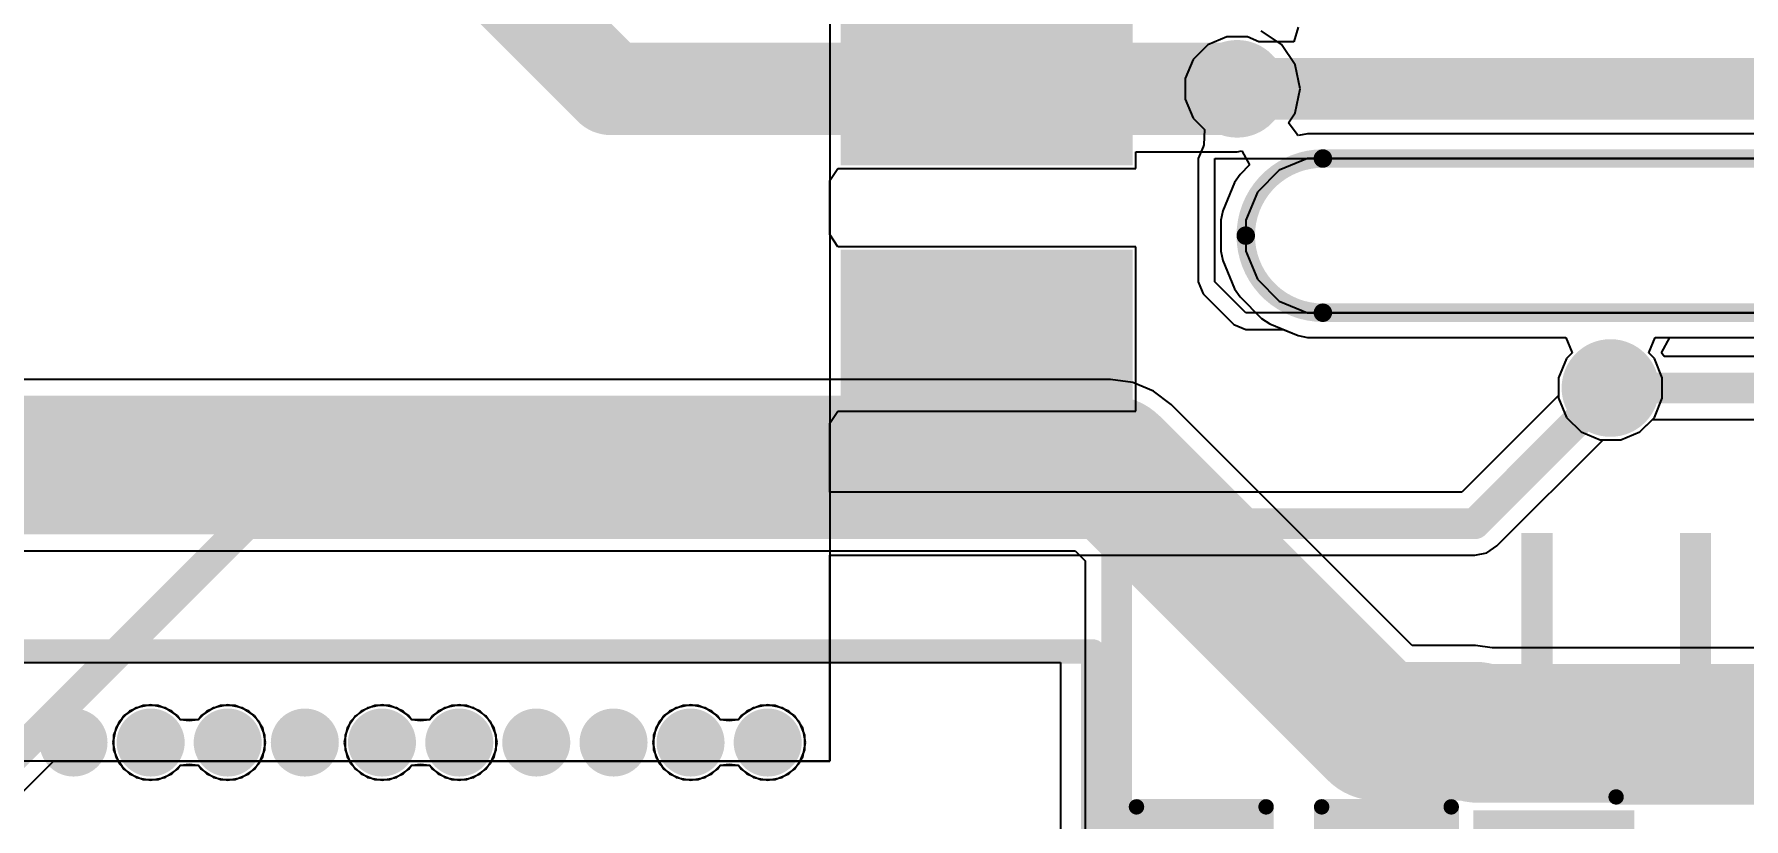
# Model space of a CAD drawing. Header units: millimetres. Extents: x -23 to 83, y -38 to 11.
# Drawn here: x 18.42 to 32.49, y -27.68 to -21.22 of the extents above; entities that cross this region are included whole.
import ezdxf

# ---------------------------------------------------------------- set-up
doc = ezdxf.new("R2010")
doc.units = ezdxf.units.MM
for name, color, linetype in [('BottomLayer', 5, 'Continuous'), ('BottomPaste', 16, 'Continuous'), ('BottomSolder', 6, 'Continuous'), ('Mechanical2', 216, 'Continuous'), ('MultiLayer', 9, 'Continuous'), ('TopLayer', 1, 'Continuous'), ('TopOverlay', 2, 'Continuous'), ('TopPaste', 8, 'Continuous'), ('TopSolder', 216, 'Continuous'), ('ViaHoleLayer', 16, 'Continuous')]:
    doc.layers.add(name, color=color, linetype=linetype)
doc.styles.add('Arial', font='', dxfattribs={"height": 0.2})
doc.styles.get('Arial').set_extended_font_data('Arial')

# ---------------------------------------------------------------- blocks, each defined once
blk = doc.blocks.new('BL_R8812AF1_B_5')
at = {"layer": 'BottomLayer'}
for points in [[(-14.6, 5.55), (-12.4, 5.55), (-12.4, 4.45), (-14.6, 4.45)], [(-14.6, 3.55), (-12.4, 3.55), (-12.4, 2.45), (-14.6, 2.45)]]:
    blk.add_hatch(color=5, dxfattribs=at).paths.add_polyline_path(points)
at = {"layer": 'BottomPaste'}
for points in [[(-14.6, 5.55), (-12.4, 5.55), (-12.4, 4.45), (-14.6, 4.45)], [(-14.6, 3.55), (-12.4, 3.55), (-12.4, 2.45), (-14.6, 2.45)]]:
    blk.add_hatch(color=16, dxfattribs=at).paths.add_polyline_path(points)
at = {"layer": 'BottomSolder'}
for points in [[(-14.702, 5.652), (-12.298, 5.652), (-12.298, 4.348), (-14.702, 4.348)], [(-14.702, 3.652), (-12.298, 3.652), (-12.298, 2.348), (-14.702, 2.348)]]:
    blk.add_hatch(color=6, dxfattribs=at).paths.add_polyline_path(points)
blk = doc.blocks.new('SOT_23_6_THIN_12')
at = {"layer": 'TopLayer'}
for points in [[(-1.86, 1.26), (-0.74, 1.26), (-0.74, 0.64), (-1.86, 0.64)], [(0.74, 1.26), (1.86, 1.26), (1.86, 0.64), (0.74, 0.64)], [(-1.86, 0.31), (-0.74, 0.31), (-0.74, -0.31), (-1.86, -0.31)], [(0.74, 0.31), (1.86, 0.31), (1.86, -0.31), (0.74, -0.31)], [(-1.86, -0.64), (-0.74, -0.64), (-0.74, -1.26), (-1.86, -1.26)], [(0.74, -0.64), (1.86, -0.64), (1.86, -1.26), (0.74, -1.26)]]:
    blk.add_hatch(color=1, dxfattribs=at).paths.add_polyline_path(points)
at = {"layer": 'TopPaste'}
for points in [[(-1.86, 1.26), (-0.74, 1.26), (-0.74, 0.64), (-1.86, 0.64)], [(0.74, 1.26), (1.86, 1.26), (1.86, 0.64), (0.74, 0.64)], [(-1.86, 0.31), (-0.74, 0.31), (-0.74, -0.31), (-1.86, -0.31)], [(0.74, 0.31), (1.86, 0.31), (1.86, -0.31), (0.74, -0.31)], [(-1.86, -0.64), (-0.74, -0.64), (-0.74, -1.26), (-1.86, -1.26)], [(0.74, -0.64), (1.86, -0.64), (1.86, -1.26), (0.74, -1.26)]]:
    blk.add_hatch(color=8, dxfattribs=at).paths.add_polyline_path(points)
at = {"layer": 'TopSolder'}
for points in [[(-1.962, 1.362), (-0.638, 1.362), (-0.638, 0.538), (-1.962, 0.538)], [(0.638, 1.362), (1.962, 1.362), (1.962, 0.538), (0.638, 0.538)], [(-1.962, 0.412), (-0.638, 0.412), (-0.638, -0.412), (-1.962, -0.412)], [(0.638, 0.412), (1.962, 0.412), (1.962, -0.412), (0.638, -0.412)], [(-1.962, -0.538), (-0.638, -0.538), (-0.638, -1.362), (-1.962, -1.362)], [(0.638, -0.538), (1.962, -0.538), (1.962, -1.362), (0.638, -1.362)]]:
    blk.add_hatch(color=216, dxfattribs=at).paths.add_polyline_path(points)
at = {"layer": 'TopOverlay', "const_width": 0.127}
for points in [[(0.762, 1.473), (-0.762, 1.473)], [(-2.007, 0.965), (-2.134, 1.092)], [(-2.134, 1.092), (-2.134, 0.838)], [(-2.007, 0.965), (-2.134, 0.838)], [(0.787, -1.473), (-0.762, -1.473)]]:
    blk.add_lwpolyline(points, dxfattribs=at)
at = {"layer": 'TopOverlay', "const_width": 0.0635}
for points in [[(-0.794, 1.473, 1), (-0.73, 1.473, 1)], [(0.73, 1.473, 1), (0.794, 1.473, 1)], [(-2.165, 1.092, 1), (-2.102, 1.092, 1)], [(-2.165, 1.092, 1), (-2.102, 1.092, 1)], [(-2.038, 0.965, 1), (-1.975, 0.965, 1)], [(-2.038, 0.965, 1), (-1.975, 0.965, 1)], [(-2.165, 0.838, 1), (-2.102, 0.838, 1)], [(-2.165, 0.838, 1), (-2.102, 0.838, 1)], [(-0.794, -1.473, 1), (-0.73, -1.473, 1)], [(0.756, -1.473, 1), (0.819, -1.473, 1)]]:
    blk.add_lwpolyline(points, format="xyb", close=True, dxfattribs=at)
blk = doc.blocks.new('ADM6_30_01_5_L_4_2_A_TR_57')
at = {"layer": 'TopLayer'}
h = blk.add_hatch(color=1, dxfattribs=at)
edge = h.paths.add_edge_path()
edge.add_arc((-9.207, -1.75), 0.178, 0, 360)
h = blk.add_hatch(color=1, dxfattribs=at)
edge = h.paths.add_edge_path()
edge.add_arc((-8.572, -1.75), 0.178, 0, 360)
h = blk.add_hatch(color=1, dxfattribs=at)
edge = h.paths.add_edge_path()
edge.add_arc((-7.938, -1.75), 0.178, 0, 360)
h = blk.add_hatch(color=1, dxfattribs=at)
edge = h.paths.add_edge_path()
edge.add_arc((-7.302, -1.75), 0.178, 0, 360)
h = blk.add_hatch(color=1, dxfattribs=at)
edge = h.paths.add_edge_path()
edge.add_arc((-6.668, -1.75), 0.178, 0, 360)
h = blk.add_hatch(color=1, dxfattribs=at)
edge = h.paths.add_edge_path()
edge.add_arc((-6.032, -1.75), 0.178, 0, 360)
h = blk.add_hatch(color=1, dxfattribs=at)
edge = h.paths.add_edge_path()
edge.add_arc((-5.397, -1.75), 0.178, 0, 360)
h = blk.add_hatch(color=1, dxfattribs=at)
edge = h.paths.add_edge_path()
edge.add_arc((-4.762, -1.75), 0.178, 0, 360)
h = blk.add_hatch(color=1, dxfattribs=at)
edge = h.paths.add_edge_path()
edge.add_arc((-4.128, -1.75), 0.178, 0, 360)
h = blk.add_hatch(color=1, dxfattribs=at)
edge = h.paths.add_edge_path()
edge.add_arc((-3.493, -1.75), 0.178, 0, 360)
at = {"layer": 'TopPaste'}
h = blk.add_hatch(color=8, dxfattribs=at)
edge = h.paths.add_edge_path()
edge.add_arc((-9.207, -1.75), 0.178, 0, 360)
h = blk.add_hatch(color=8, dxfattribs=at)
edge = h.paths.add_edge_path()
edge.add_arc((-8.572, -1.75), 0.178, 0, 360)
h = blk.add_hatch(color=8, dxfattribs=at)
edge = h.paths.add_edge_path()
edge.add_arc((-7.938, -1.75), 0.178, 0, 360)
h = blk.add_hatch(color=8, dxfattribs=at)
edge = h.paths.add_edge_path()
edge.add_arc((-7.302, -1.75), 0.178, 0, 360)
h = blk.add_hatch(color=8, dxfattribs=at)
edge = h.paths.add_edge_path()
edge.add_arc((-6.668, -1.75), 0.178, 0, 360)
h = blk.add_hatch(color=8, dxfattribs=at)
edge = h.paths.add_edge_path()
edge.add_arc((-6.032, -1.75), 0.178, 0, 360)
h = blk.add_hatch(color=8, dxfattribs=at)
edge = h.paths.add_edge_path()
edge.add_arc((-5.397, -1.75), 0.178, 0, 360)
h = blk.add_hatch(color=8, dxfattribs=at)
edge = h.paths.add_edge_path()
edge.add_arc((-4.762, -1.75), 0.178, 0, 360)
h = blk.add_hatch(color=8, dxfattribs=at)
edge = h.paths.add_edge_path()
edge.add_arc((-4.128, -1.75), 0.178, 0, 360)
h = blk.add_hatch(color=8, dxfattribs=at)
edge = h.paths.add_edge_path()
edge.add_arc((-3.493, -1.75), 0.178, 0, 360)
at = {"layer": 'TopSolder'}
h = blk.add_hatch(color=216, dxfattribs=at)
edge = h.paths.add_edge_path()
edge.add_arc((-9.207, -1.75), 0.28, 0, 360)
h = blk.add_hatch(color=216, dxfattribs=at)
edge = h.paths.add_edge_path()
edge.add_arc((-8.572, -1.75), 0.28, 0, 360)
h = blk.add_hatch(color=216, dxfattribs=at)
edge = h.paths.add_edge_path()
edge.add_arc((-7.938, -1.75), 0.28, 0, 360)
h = blk.add_hatch(color=216, dxfattribs=at)
edge = h.paths.add_edge_path()
edge.add_arc((-7.302, -1.75), 0.28, 0, 360)
h = blk.add_hatch(color=216, dxfattribs=at)
edge = h.paths.add_edge_path()
edge.add_arc((-6.668, -1.75), 0.28, 0, 360)
h = blk.add_hatch(color=216, dxfattribs=at)
edge = h.paths.add_edge_path()
edge.add_arc((-6.032, -1.75), 0.28, 0, 360)
h = blk.add_hatch(color=216, dxfattribs=at)
edge = h.paths.add_edge_path()
edge.add_arc((-5.397, -1.75), 0.28, 0, 360)
h = blk.add_hatch(color=216, dxfattribs=at)
edge = h.paths.add_edge_path()
edge.add_arc((-4.762, -1.75), 0.28, 0, 360)
h = blk.add_hatch(color=216, dxfattribs=at)
edge = h.paths.add_edge_path()
edge.add_arc((-4.128, -1.75), 0.28, 0, 360)
h = blk.add_hatch(color=216, dxfattribs=at)
edge = h.paths.add_edge_path()
edge.add_arc((-3.493, -1.75), 0.28, 0, 360)
at = {"layer": 'TopOverlay', "const_width": 0.2}
for points in [[(-11.885, 1.793), (-11.885, -2.5)], [(11.885, -2.5), (-11.885, -2.5)]]:
    blk.add_lwpolyline(points, dxfattribs=at)
at = {"layer": 'TopOverlay', "const_width": 0.1}
blk.add_lwpolyline([(-11.935, -2.5, 1), (-11.835, -2.5, 1)], format="xyb", close=True, dxfattribs=at)
blk.add_lwpolyline([(-11.935, -2.5, 1), (-11.835, -2.5, 1)], format="xyb", close=True, dxfattribs=at)
blk = doc.blocks.new('R___0603_97')
at = {"layer": 'TopLayer'}
for points in [[(-0.381, 0.4445), (-0.381, -0.4445), (-1.143, -0.4445), (-1.143, 0.4445)], [(1.143, 0.4445), (1.143, -0.4445), (0.381, -0.4445), (0.381, 0.4445)]]:
    blk.add_hatch(color=1, dxfattribs=at).paths.add_polyline_path(points)
at = {"layer": 'TopPaste'}
for points in [[(-0.381, 0.4445), (-0.381, -0.4445), (-1.143, -0.4445), (-1.143, 0.4445)], [(1.143, 0.4445), (1.143, -0.4445), (0.381, -0.4445), (0.381, 0.4445)]]:
    blk.add_hatch(color=8, dxfattribs=at).paths.add_polyline_path(points)
at = {"layer": 'TopSolder'}
for points in [[(-0.2794, 0.5461), (-0.2794, -0.5461), (-1.2446, -0.5461), (-1.2446, 0.5461)], [(1.2446, 0.5461), (1.2446, -0.5461), (0.2794, -0.5461), (0.2794, 0.5461)]]:
    blk.add_hatch(color=216, dxfattribs=at).paths.add_polyline_path(points)
at = {"layer": 'TopOverlay', "const_width": 0.127}
for points in [[(-1.2192, -0.5334), (-1.2192, 0.5334)], [(1.2192, 0.5334), (-1.2192, 0.5334)], [(1.2192, -0.5334), (1.2192, 0.5334)], [(1.2192, -0.5334), (-1.2192, -0.5334)]]:
    blk.add_lwpolyline(points, dxfattribs=at)
at = {"layer": 'TopOverlay', "const_width": 0.0635}
for points in [[(-1.25095, 0.5334, 1), (-1.18745, 0.5334, 1)], [(-1.25095, 0.5334, 1), (-1.18745, 0.5334, 1)], [(1.18745, 0.5334, 1), (1.25095, 0.5334, 1)], [(1.18745, 0.5334, 1), (1.25095, 0.5334, 1)], [(-1.25095, -0.5334, 1), (-1.18745, -0.5334, 1)], [(-1.25095, -0.5334, 1), (-1.18745, -0.5334, 1)], [(1.18745, -0.5334, 1), (1.25095, -0.5334, 1)], [(1.18745, -0.5334, 1), (1.25095, -0.5334, 1)]]:
    blk.add_lwpolyline(points, format="xyb", close=True, dxfattribs=at)
blk = doc.blocks.new('R___0603_100')
at = {"layer": 'TopLayer'}
for points in [[(-0.381, 0.4445), (-0.381, -0.4445), (-1.143, -0.4445), (-1.143, 0.4445)], [(1.143, 0.4445), (1.143, -0.4445), (0.381, -0.4445), (0.381, 0.4445)]]:
    blk.add_hatch(color=1, dxfattribs=at).paths.add_polyline_path(points)
at = {"layer": 'TopPaste'}
for points in [[(-0.381, 0.4445), (-0.381, -0.4445), (-1.143, -0.4445), (-1.143, 0.4445)], [(1.143, 0.4445), (1.143, -0.4445), (0.381, -0.4445), (0.381, 0.4445)]]:
    blk.add_hatch(color=8, dxfattribs=at).paths.add_polyline_path(points)
at = {"layer": 'TopSolder'}
for points in [[(-0.2794, 0.5461), (-0.2794, -0.5461), (-1.2446, -0.5461), (-1.2446, 0.5461)], [(1.2446, 0.5461), (1.2446, -0.5461), (0.2794, -0.5461), (0.2794, 0.5461)]]:
    blk.add_hatch(color=216, dxfattribs=at).paths.add_polyline_path(points)
at = {"layer": 'TopOverlay', "const_width": 0.127}
for points in [[(1.2192, 0.5334), (-1.2192, 0.5334)], [(-1.2192, -0.5334), (-1.2192, 0.5334)], [(1.2192, -0.5334), (1.2192, 0.5334)], [(1.2192, -0.5334), (-1.2192, -0.5334)]]:
    blk.add_lwpolyline(points, dxfattribs=at)
at = {"layer": 'TopOverlay', "const_width": 0.0635}
for points in [[(-1.25095, 0.5334, 1), (-1.18745, 0.5334, 1)], [(-1.25095, 0.5334, 1), (-1.18745, 0.5334, 1)], [(1.18745, 0.5334, 1), (1.25095, 0.5334, 1)], [(1.18745, 0.5334, 1), (1.25095, 0.5334, 1)], [(-1.25095, -0.5334, 1), (-1.18745, -0.5334, 1)], [(-1.25095, -0.5334, 1), (-1.18745, -0.5334, 1)], [(1.18745, -0.5334, 1), (1.25095, -0.5334, 1)], [(1.18745, -0.5334, 1), (1.25095, -0.5334, 1)]]:
    blk.add_lwpolyline(points, format="xyb", close=True, dxfattribs=at)

msp = doc.modelspace()

# ---------------------------------------------------------------- hatches: boundary and pattern name
at = {"layer": 'BottomLayer'}
h = msp.add_hatch(color=5, dxfattribs=at)
edge = h.paths.add_edge_path()
edge.add_arc((28.321, -21.666), 0.3, 0, 360)
h = msp.add_hatch(color=5, dxfattribs=at)
edge = h.paths.add_edge_path()
edge.add_arc((31.394, -24.13), 0.3, 0, 360)
at = {"layer": 'BottomSolder'}
h = msp.add_hatch(color=6, dxfattribs=at)
edge = h.paths.add_edge_path()
edge.add_arc((28.321, -21.666), 0.402, 0, 360)
h = msp.add_hatch(color=6, dxfattribs=at)
edge = h.paths.add_edge_path()
edge.add_arc((31.394, -24.13), 0.402, 0, 360)
at = {"layer": 'TopLayer'}
h = msp.add_hatch(color=1, dxfattribs=at)
edge = h.paths.add_edge_path()
edge.add_arc((28.321, -21.666), 0.3, 0, 360)
h = msp.add_hatch(color=1, dxfattribs=at)
edge = h.paths.add_edge_path()
edge.add_arc((31.394, -24.13), 0.3, 0, 360)
at = {"layer": 'TopSolder'}
h = msp.add_hatch(color=216, dxfattribs=at)
edge = h.paths.add_edge_path()
edge.add_arc((28.321, -21.666), 0.402, 0, 360)
h = msp.add_hatch(color=216, dxfattribs=at)
edge = h.paths.add_edge_path()
edge.add_arc((31.394, -24.13), 0.402, 0, 360)
at = {"layer": 'ViaHoleLayer'}
h = msp.add_hatch(color=16, dxfattribs=at)
edge = h.paths.add_edge_path()
edge.add_arc((28.321, -21.666), 0.15, 0, 360)
h = msp.add_hatch(color=16, dxfattribs=at)
edge = h.paths.add_edge_path()
edge.add_arc((31.394, -24.13), 0.15, 0, 360)

# ---------------------------------------------------------------- linework, layer by layer
at = {"layer": 'BottomLayer'}
for p, q in [((24.968, -9.982), (24.968, -27.203)), ((28.687, -21.3), (28.519, -21.188)), ((28.8, -21.468), (28.687, -21.3)), ((28.839, -21.666), (28.8, -21.468)), ((28.8, -21.864), (28.839, -21.666)), ((28.744, -21.947), (28.8, -21.864)), ((28.816, -22.043), (28.744, -21.947)), ((28.827, -22.051), (28.816, -22.043)), ((28.901, -22.037), (28.827, -22.051)), ((54.553, -22.037), (28.901, -22.037)), ((27.487, -22.321), (27.487, -22.184)), ((27.487, -22.184), (28.321, -22.184)), ((28.321, -22.184), (28.36, -22.176)), ((28.36, -22.176), (28.423, -22.293)), ((24.968, -22.421), (25.033, -22.321)), ((25.033, -22.321), (27.487, -22.321)), ((28.345, -22.372), (28.3, -22.438)), ((28.423, -22.293), (28.345, -22.372)), ((24.968, -22.866), (24.968, -22.421)), ((28.3, -22.438), (28.204, -22.671)), ((28.204, -22.671), (28.188, -22.749)), ((28.188, -22.749), (28.188, -23.002)), ((25.033, -22.967), (24.968, -22.866)), ((25.095, -22.967), (25.033, -22.967)), ((27.487, -22.967), (25.095, -22.967)), ((27.487, -24.321), (27.487, -22.967)), ((28.188, -23.002), (28.204, -23.08)), ((28.204, -23.08), (28.3, -23.313)), ((28.3, -23.313), (28.345, -23.379)), ((28.345, -23.379), (28.523, -23.558)), ((28.523, -23.558), (28.589, -23.602)), ((28.589, -23.602), (28.823, -23.699)), ((28.823, -23.699), (28.901, -23.714)), ((28.901, -23.714), (31.027, -23.714)), ((31.027, -23.714), (31.079, -23.841)), ((31.71, -23.841), (31.762, -23.714)), ((31.762, -23.714), (54.553, -23.714)), ((31.032, -23.888), (30.967, -24.045)), ((31.079, -23.841), (31.032, -23.888)), ((31.756, -23.888), (31.71, -23.841)), ((31.821, -24.045), (31.756, -23.888)), ((30.967, -24.045), (30.967, -24.191)), ((31.821, -24.215), (31.821, -24.045)), ((30.967, -24.191), (30.17, -24.989)), ((24.968, -24.421), (25.033, -24.321)), ((25.033, -24.321), (25.095, -24.321)), ((25.095, -24.321), (27.487, -24.321)), ((31.756, -24.372), (31.821, -24.215)), ((24.968, -24.989), (24.968, -24.421)), ((31.636, -24.492), (31.756, -24.372)), ((30.46, -25.431), (31.334, -24.557)), ((31.334, -24.557), (31.479, -24.557)), ((31.479, -24.557), (31.636, -24.492)), ((30.17, -24.989), (24.968, -24.989)), ((30.376, -25.487), (30.46, -25.431)), ((24.968, -27.203), (24.968, -25.507)), ((24.968, -25.507), (30.277, -25.507)), ((30.277, -25.507), (30.376, -25.487)), ((24.968, -27.203), (6.985, -27.203)), ((10.445, -35.337), (18.578, -27.203)), ((18.578, -27.203), (24.968, -27.203))]:
    msp.add_line(p, q, dxfattribs=at)
for points, const_width in [([(22.149, -20.65), (23.165, -21.666)], 0.762), ([(23.165, -21.666), (28.321, -21.666)], 0.762), ([(30.277, -25.248), (31.394, -24.13)], 0.254), ([(10.262, -35.154), (20.168, -25.248)], 0.254), ([(20.168, -25.248), (30.277, -25.248)], 0.254)]:
    msp.add_lwpolyline(points, dxfattribs=dict(at, const_width=const_width))
for points, const_width in [([(22.974, -21.666, 1), (23.355, -21.666, 1)], 0.381), ([(22.974, -21.666, 1), (23.355, -21.666, 1)], 0.381), ([(28.131, -21.666, 1), (28.512, -21.666, 1)], 0.381), ([(31.331, -24.13, 1), (31.458, -24.13, 1)], 0.127), ([(20.104, -25.248, 1), (20.231, -25.248, 1)], 0.127), ([(20.104, -25.248, 1), (20.231, -25.248, 1)], 0.127), ([(30.213, -25.248, 1), (30.34, -25.248, 1)], 0.127), ([(30.213, -25.248, 1), (30.34, -25.248, 1)], 0.127)]:
    msp.add_lwpolyline(points, format="xyb", close=True, dxfattribs=dict(at, const_width=const_width))
at = {"layer": 'Mechanical2', "const_width": 0.152}
for points in [[(28.392, -22.875, -0.414214), (29.027, -22.24)], [(28.392, -22.875, -0.414214), (29.027, -22.24)], [(29.027, -23.51, -0.414214), (28.392, -22.875)], [(29.027, -23.51, -0.414214), (28.392, -22.875)]]:
    msp.add_lwpolyline(points, format="xyb", dxfattribs=at)
for points in [[(29.027, -22.24), (54.427, -22.24)], [(29.027, -22.24), (54.427, -22.24)], [(29.027, -23.51), (54.427, -23.51)], [(29.027, -23.51), (54.427, -23.51)]]:
    msp.add_lwpolyline(points, dxfattribs=at)
at = {"layer": 'Mechanical2', "const_width": 0.0762}
for points in [[(28.989, -22.24, 1), (29.065, -22.24, 1)], [(28.989, -22.24, 1), (29.065, -22.24, 1)], [(28.989, -22.24, 1), (29.065, -22.24, 1)], [(28.989, -22.24, 1), (29.065, -22.24, 1)], [(28.354, -22.875, 1), (28.43, -22.875, 1)], [(28.354, -22.875, 1), (28.43, -22.875, 1)], [(28.354, -22.875, 1), (28.43, -22.875, 1)], [(28.354, -22.875, 1), (28.43, -22.875, 1)], [(28.989, -23.51, 1), (29.065, -23.51, 1)], [(28.989, -23.51, 1), (29.065, -23.51, 1)], [(28.989, -23.51, 1), (29.065, -23.51, 1)], [(28.989, -23.51, 1), (29.065, -23.51, 1)]]:
    msp.add_lwpolyline(points, format="xyb", close=True, dxfattribs=at)
at = {"layer": 'MultiLayer'}
for p, q in [((28.667, -22.337), (28.489, -22.516)), ((28.901, -22.24), (28.667, -22.337)), ((29.027, -22.24), (28.901, -22.24)), ((54.427, -22.24), (29.027, -22.24)), ((28.489, -22.516), (28.392, -22.749)), ((28.392, -22.749), (28.392, -22.875)), ((28.392, -22.875), (28.392, -23.002)), ((28.392, -23.002), (28.489, -23.235)), ((28.489, -23.235), (28.667, -23.414)), ((28.667, -23.414), (28.901, -23.51)), ((28.901, -23.51), (29.027, -23.51)), ((29.027, -23.51), (29.027, -23.51)), ((29.027, -23.51), (54.427, -23.51))]:
    msp.add_line(p, q, dxfattribs=at)
at = {"layer": 'TopLayer'}
for p, q in [((28.236, -21.239), (28.079, -21.304)), ((28.406, -21.239), (28.236, -21.239)), ((28.499, -21.278), (28.406, -21.239)), ((28.823, -21.159), (28.789, -21.278)), ((28.079, -21.304), (27.959, -21.424)), ((28.789, -21.278), (28.499, -21.278)), ((27.959, -21.424), (27.894, -21.581)), ((27.894, -21.581), (27.894, -21.751)), ((27.894, -21.751), (27.959, -21.908)), ((27.959, -21.908), (28.052, -22.001)), ((28.052, -22.001), (28.046, -22.127)), ((28.041, -22.143), (28.001, -22.24)), ((28.046, -22.127), (28.041, -22.143)), ((28.001, -22.24), (28.001, -23.256)), ((28.138, -22.24), (28.138, -22.24)), ((28.138, -22.24), (55.062, -22.24)), ((28.138, -23.256), (28.138, -22.24)), ((28.001, -23.256), (28.041, -23.354)), ((28.041, -23.354), (28.041, -23.354)), ((28.041, -23.354), (28.295, -23.608)), ((28.392, -23.51), (28.138, -23.256)), ((28.295, -23.608), (28.392, -23.648)), ((55.316, -23.51), (28.392, -23.51)), ((28.392, -23.648), (28.392, -23.648)), ((28.392, -23.648), (28.7, -23.648)), ((28.7, -23.648), (28.823, -23.699)), ((28.823, -23.699), (28.901, -23.714)), ((28.901, -23.714), (31.027, -23.714)), ((31.027, -23.714), (31.079, -23.841)), ((31.815, -23.841), (31.883, -23.714)), ((31.883, -23.714), (54.553, -23.714)), ((31.032, -23.888), (30.967, -24.045)), ((31.079, -23.841), (31.032, -23.888)), ((31.835, -23.871), (31.815, -23.841)), ((55.802, -23.871), (31.835, -23.871)), ((27.28, -24.06), (16.954, -24.06)), ((27.462, -24.084), (27.28, -24.06)), ((30.967, -24.045), (30.967, -24.215)), ((27.632, -24.155), (27.462, -24.084)), ((27.778, -24.267), (27.632, -24.155)), ((29.763, -26.252), (27.778, -24.267)), ((30.967, -24.215), (31.032, -24.372)), ((31.032, -24.372), (31.153, -24.492)), ((31.636, -24.492), (31.739, -24.389)), ((31.739, -24.389), (55.695, -24.389)), ((31.153, -24.492), (31.309, -24.557)), ((31.309, -24.557), (31.479, -24.557)), ((31.479, -24.557), (31.636, -24.492)), ((16.662, -25.47), (26.988, -25.47)), ((26.988, -25.47), (27.071, -25.553)), ((27.071, -25.553), (27.071, -27.536)), ((30.284, -26.252), (29.763, -26.252)), ((30.419, -26.27), (30.284, -26.252)), ((32.958, -26.27), (30.419, -26.27)), ((6.934, -26.391), (26.868, -26.391)), ((26.868, -26.391), (26.868, -31.765)), ((19.119, -26.877), (19.073, -26.989)), ((19.158, -26.83), (19.091, -26.931)), ((19.205, -26.791), (19.119, -26.877)), ((19.259, -26.763), (19.158, -26.83)), ((19.317, -26.745), (19.205, -26.791)), ((19.378, -26.739), (19.259, -26.763)), ((19.439, -26.745), (19.317, -26.745)), ((19.497, -26.763), (19.378, -26.739)), ((19.551, -26.791), (19.439, -26.745)), ((19.598, -26.83), (19.497, -26.763)), ((19.623, -26.863), (19.551, -26.791)), ((19.62, -26.863), (19.598, -26.83)), ((19.771, -26.863), (19.62, -26.863)), ((19.695, -26.871), (19.623, -26.863)), ((19.768, -26.863), (19.695, -26.871)), ((19.84, -26.791), (19.768, -26.863)), ((19.793, -26.83), (19.771, -26.863)), ((19.894, -26.763), (19.793, -26.83)), ((19.952, -26.745), (19.84, -26.791)), ((20.013, -26.739), (19.894, -26.763)), ((20.074, -26.745), (19.952, -26.745)), ((20.132, -26.763), (20.013, -26.739)), ((20.186, -26.791), (20.074, -26.745)), ((20.233, -26.83), (20.132, -26.763)), ((20.271, -26.877), (20.186, -26.791)), ((20.3, -26.931), (20.233, -26.83)), ((20.318, -26.989), (20.271, -26.877)), ((21.024, -26.877), (20.978, -26.989)), ((21.063, -26.83), (20.996, -26.931)), ((21.11, -26.791), (21.024, -26.877)), ((21.164, -26.763), (21.063, -26.83)), ((21.222, -26.745), (21.11, -26.791)), ((21.283, -26.739), (21.164, -26.763)), ((21.344, -26.745), (21.222, -26.745)), ((21.402, -26.763), (21.283, -26.739)), ((21.456, -26.791), (21.344, -26.745)), ((21.503, -26.83), (21.402, -26.763)), ((21.528, -26.863), (21.456, -26.791)), ((21.525, -26.863), (21.503, -26.83)), ((21.676, -26.863), (21.525, -26.863)), ((21.6, -26.871), (21.528, -26.863)), ((21.673, -26.863), (21.6, -26.871)), ((21.745, -26.791), (21.673, -26.863)), ((21.698, -26.83), (21.676, -26.863)), ((21.799, -26.763), (21.698, -26.83)), ((21.857, -26.745), (21.745, -26.791)), ((21.918, -26.739), (21.799, -26.763)), ((21.979, -26.745), (21.857, -26.745)), ((22.037, -26.763), (21.918, -26.739)), ((22.091, -26.791), (21.979, -26.745)), ((22.138, -26.83), (22.037, -26.763)), ((22.176, -26.877), (22.091, -26.791)), ((22.205, -26.931), (22.138, -26.83)), ((22.223, -26.989), (22.176, -26.877)), ((23.564, -26.877), (23.518, -26.989)), ((23.603, -26.83), (23.536, -26.931)), ((23.65, -26.791), (23.564, -26.877)), ((23.704, -26.763), (23.603, -26.83)), ((23.762, -26.745), (23.65, -26.791)), ((23.823, -26.739), (23.704, -26.763)), ((23.884, -26.745), (23.762, -26.745)), ((23.942, -26.763), (23.823, -26.739)), ((23.996, -26.791), (23.884, -26.745)), ((24.043, -26.83), (23.942, -26.763)), ((24.068, -26.863), (23.996, -26.791)), ((24.065, -26.863), (24.043, -26.83)), ((24.216, -26.863), (24.065, -26.863)), ((24.14, -26.871), (24.068, -26.863)), ((24.213, -26.863), (24.14, -26.871)), ((24.285, -26.791), (24.213, -26.863)), ((24.238, -26.83), (24.216, -26.863)), ((24.339, -26.763), (24.238, -26.83)), ((24.397, -26.745), (24.285, -26.791)), ((24.458, -26.739), (24.339, -26.763)), ((24.519, -26.745), (24.397, -26.745)), ((24.577, -26.763), (24.458, -26.739)), ((24.631, -26.791), (24.519, -26.745)), ((24.678, -26.83), (24.577, -26.763)), ((24.716, -26.877), (24.631, -26.791)), ((24.745, -26.931), (24.678, -26.83)), ((24.763, -26.989), (24.716, -26.877)), ((19.091, -26.931), (19.067, -27.05)), ((19.073, -26.989), (19.073, -27.111)), ((20.324, -27.05), (20.3, -26.931)), ((20.318, -27.111), (20.318, -26.989)), ((20.996, -26.931), (20.972, -27.05)), ((20.978, -26.989), (20.978, -27.111)), ((22.229, -27.05), (22.205, -26.931)), ((22.223, -27.111), (22.223, -26.989)), ((23.536, -26.931), (23.512, -27.05)), ((23.518, -26.989), (23.518, -27.111)), ((24.769, -27.05), (24.745, -26.931)), ((24.763, -27.111), (24.763, -26.989)), ((19.067, -27.05), (19.091, -27.169)), ((19.073, -27.111), (19.119, -27.223)), ((20.271, -27.223), (20.318, -27.111)), ((20.3, -27.169), (20.324, -27.05)), ((20.972, -27.05), (20.996, -27.169)), ((20.978, -27.111), (21.024, -27.223)), ((22.176, -27.223), (22.223, -27.111)), ((22.205, -27.169), (22.229, -27.05)), ((23.512, -27.05), (23.536, -27.169)), ((23.518, -27.111), (23.564, -27.223)), ((24.716, -27.223), (24.763, -27.111)), ((24.745, -27.169), (24.769, -27.05)), ((19.091, -27.169), (19.158, -27.27)), ((19.119, -27.223), (19.205, -27.309)), ((19.158, -27.27), (19.259, -27.337)), ((19.497, -27.337), (19.598, -27.27)), ((19.551, -27.309), (19.623, -27.237)), ((19.598, -27.27), (19.62, -27.237)), ((19.62, -27.237), (19.771, -27.237)), ((19.623, -27.237), (19.695, -27.229)), ((19.695, -27.229), (19.768, -27.237)), ((19.768, -27.237), (19.84, -27.309)), ((19.771, -27.237), (19.793, -27.27)), ((19.793, -27.27), (19.894, -27.337)), ((20.132, -27.337), (20.233, -27.27)), ((20.186, -27.309), (20.271, -27.223)), ((20.233, -27.27), (20.3, -27.169)), ((20.996, -27.169), (21.063, -27.27)), ((21.024, -27.223), (21.11, -27.309)), ((21.063, -27.27), (21.164, -27.337)), ((21.402, -27.337), (21.503, -27.27)), ((21.456, -27.309), (21.528, -27.237)), ((21.503, -27.27), (21.525, -27.237)), ((21.525, -27.237), (21.676, -27.237)), ((21.528, -27.237), (21.6, -27.229)), ((21.6, -27.229), (21.673, -27.237)), ((21.673, -27.237), (21.745, -27.309)), ((21.676, -27.237), (21.698, -27.27)), ((21.698, -27.27), (21.799, -27.337)), ((22.037, -27.337), (22.138, -27.27)), ((22.091, -27.309), (22.176, -27.223)), ((22.138, -27.27), (22.205, -27.169)), ((23.536, -27.169), (23.603, -27.27)), ((23.564, -27.223), (23.65, -27.309)), ((23.603, -27.27), (23.704, -27.337)), ((23.942, -27.337), (24.043, -27.27)), ((23.996, -27.309), (24.068, -27.237)), ((24.043, -27.27), (24.065, -27.237)), ((24.065, -27.237), (24.216, -27.237)), ((24.068, -27.237), (24.14, -27.229)), ((24.14, -27.229), (24.213, -27.237)), ((24.213, -27.237), (24.285, -27.309)), ((24.216, -27.237), (24.238, -27.27)), ((24.238, -27.27), (24.339, -27.337)), ((24.577, -27.337), (24.678, -27.27)), ((24.631, -27.309), (24.716, -27.223)), ((24.678, -27.27), (24.745, -27.169)), ((19.205, -27.309), (19.317, -27.355)), ((19.259, -27.337), (19.378, -27.361)), ((19.317, -27.355), (19.439, -27.355)), ((19.378, -27.361), (19.497, -27.337)), ((19.439, -27.355), (19.551, -27.309)), ((19.84, -27.309), (19.952, -27.355)), ((19.894, -27.337), (20.013, -27.361)), ((19.952, -27.355), (20.074, -27.355)), ((20.013, -27.361), (20.132, -27.337)), ((20.074, -27.355), (20.186, -27.309)), ((21.11, -27.309), (21.222, -27.355)), ((21.164, -27.337), (21.283, -27.361)), ((21.222, -27.355), (21.344, -27.355)), ((21.283, -27.361), (21.402, -27.337)), ((21.344, -27.355), (21.456, -27.309)), ((21.745, -27.309), (21.857, -27.355)), ((21.799, -27.337), (21.918, -27.361)), ((21.857, -27.355), (21.979, -27.355)), ((21.918, -27.361), (22.037, -27.337)), ((21.979, -27.355), (22.091, -27.309)), ((23.65, -27.309), (23.762, -27.355)), ((23.704, -27.337), (23.823, -27.361)), ((23.762, -27.355), (23.884, -27.355)), ((23.823, -27.361), (23.942, -27.337)), ((23.884, -27.355), (23.996, -27.309)), ((24.285, -27.309), (24.397, -27.355)), ((24.339, -27.337), (24.458, -27.361)), ((24.397, -27.355), (24.519, -27.355)), ((24.458, -27.361), (24.577, -27.337)), ((24.519, -27.355), (24.631, -27.309)), ((27.071, -27.536), (27.069, -27.55)), ((27.069, -27.55), (27.069, -30.047))]:
    msp.add_line(p, q, dxfattribs=at)
for points, const_width in [([(28.321, -21.666), (55.423, -21.666)], 0.508), ([(31.394, -24.13), (55.802, -24.13)], 0.254), ([(16.662, -24.765), (27.28, -24.765)], 1.143), ([(27.28, -24.765), (29.472, -26.957)], 1.143), ([(27.33, -27.548), (27.33, -25.185)], 0.254), ([(29.472, -26.957), (30.284, -26.957)], 1.143), ([(30.284, -26.957), (30.302, -26.975)], 1.143), ([(30.302, -26.975), (33.709, -26.975)], 1.143), ([(27.328, -27.55), (27.33, -27.548)], 0.254), ([(27.328, -30.047), (27.328, -27.55)], 0.254)]:
    msp.add_lwpolyline(points, dxfattribs=dict(at, const_width=const_width))
for points, const_width in [([(28.194, -21.666, 1), (28.448, -21.666, 1)], 0.254), ([(31.331, -24.13, 1), (31.458, -24.13, 1)], 0.127), ([(26.994, -24.765, 1), (27.565, -24.765, 1)], 0.571), ([(26.994, -24.765, 1), (27.565, -24.765, 1)], 0.571), ([(27.267, -25.185, 1), (27.394, -25.185, 1)], 0.127), ([(29.186, -26.957, 1), (29.757, -26.957, 1)], 0.571), ([(29.186, -26.957, 1), (29.757, -26.957, 1)], 0.571), ([(29.998, -26.957, 1), (30.57, -26.957, 1)], 0.571), ([(29.998, -26.957, 1), (30.57, -26.957, 1)], 0.571), ([(30.016, -26.975, 1), (30.587, -26.975, 1)], 0.571), ([(30.016, -26.975, 1), (30.587, -26.975, 1)], 0.571), ([(27.264, -27.55, 1), (27.391, -27.55, 1)], 0.127), ([(27.264, -27.55, 1), (27.391, -27.55, 1)], 0.127), ([(27.267, -27.548, 1), (27.394, -27.548, 1)], 0.127), ([(27.267, -27.548, 1), (27.394, -27.548, 1)], 0.127)]:
    msp.add_lwpolyline(points, format="xyb", close=True, dxfattribs=dict(at, const_width=const_width))

# ---------------------------------------------------------------- block references
for name, p, rotation in [('BL_R8812AF1_B_5', (12.76, -18.644), 180), ('ADM6_30_01_5_L_4_2_A_TR_57', (15.25, -28.8), 180), ('SOT_23_6_THIN_12', (32.228, -28.971), 180), ('R___0603_97', (28.026, -28.799), 270), ('R___0603_100', (29.55, -28.799), 270)]:
    msp.add_blockref(name, p, dxfattribs=dict(rotation=rotation))

# ---------------------------------------------------------------- texts
at = {"layer": 'TopOverlay', "style": 'Arial'}
msp.add_text('U1', height=1.9685, dxfattribs=at).set_placement((30.449, -27.292))

doc.saveas('drawing.dxf')
